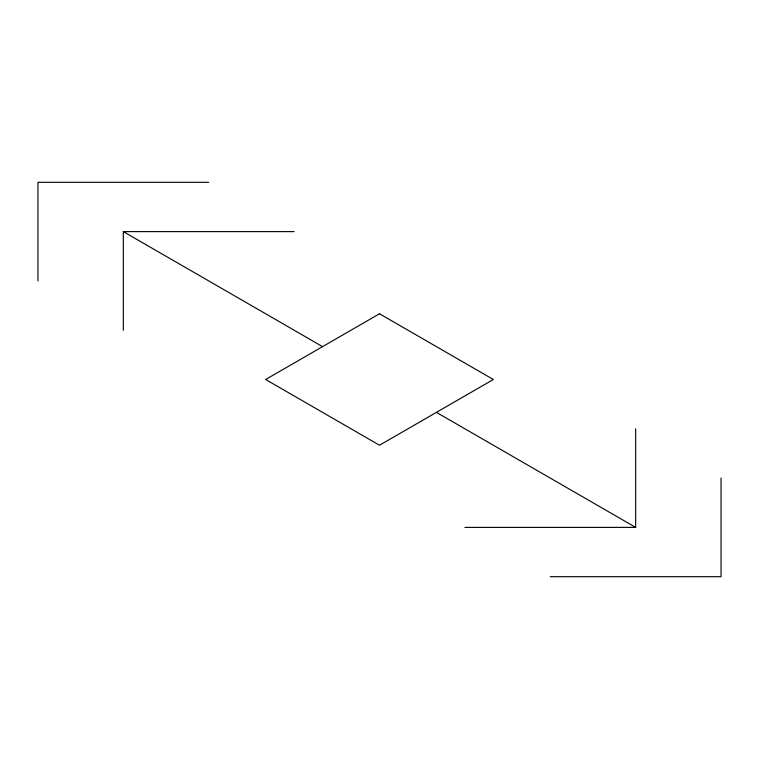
<?xml version="1.0" encoding="UTF-8"?>
<svg xmlns="http://www.w3.org/2000/svg" width="759" height="759" viewBox="0 0 759 759"><rect width="100%" height="100%" fill="white"/><g stroke="black" fill="none" stroke-linecap="round" stroke-linejoin="round"><path stroke-width="1.14" d="M208.725 182.312L37.95 182.312L37.95 280.906M123.337 330.203L123.337 231.609L294.113 231.609M464.887 527.391L635.663 527.391L635.663 428.797M550.275 576.688L721.05 576.688L721.05 478.094M123.337 231.609L322.575 346.635M436.425 412.365L635.663 527.391M379.5 313.771L265.65 379.5L379.5 445.229L493.35 379.5L379.5 313.771"/></g></svg>
